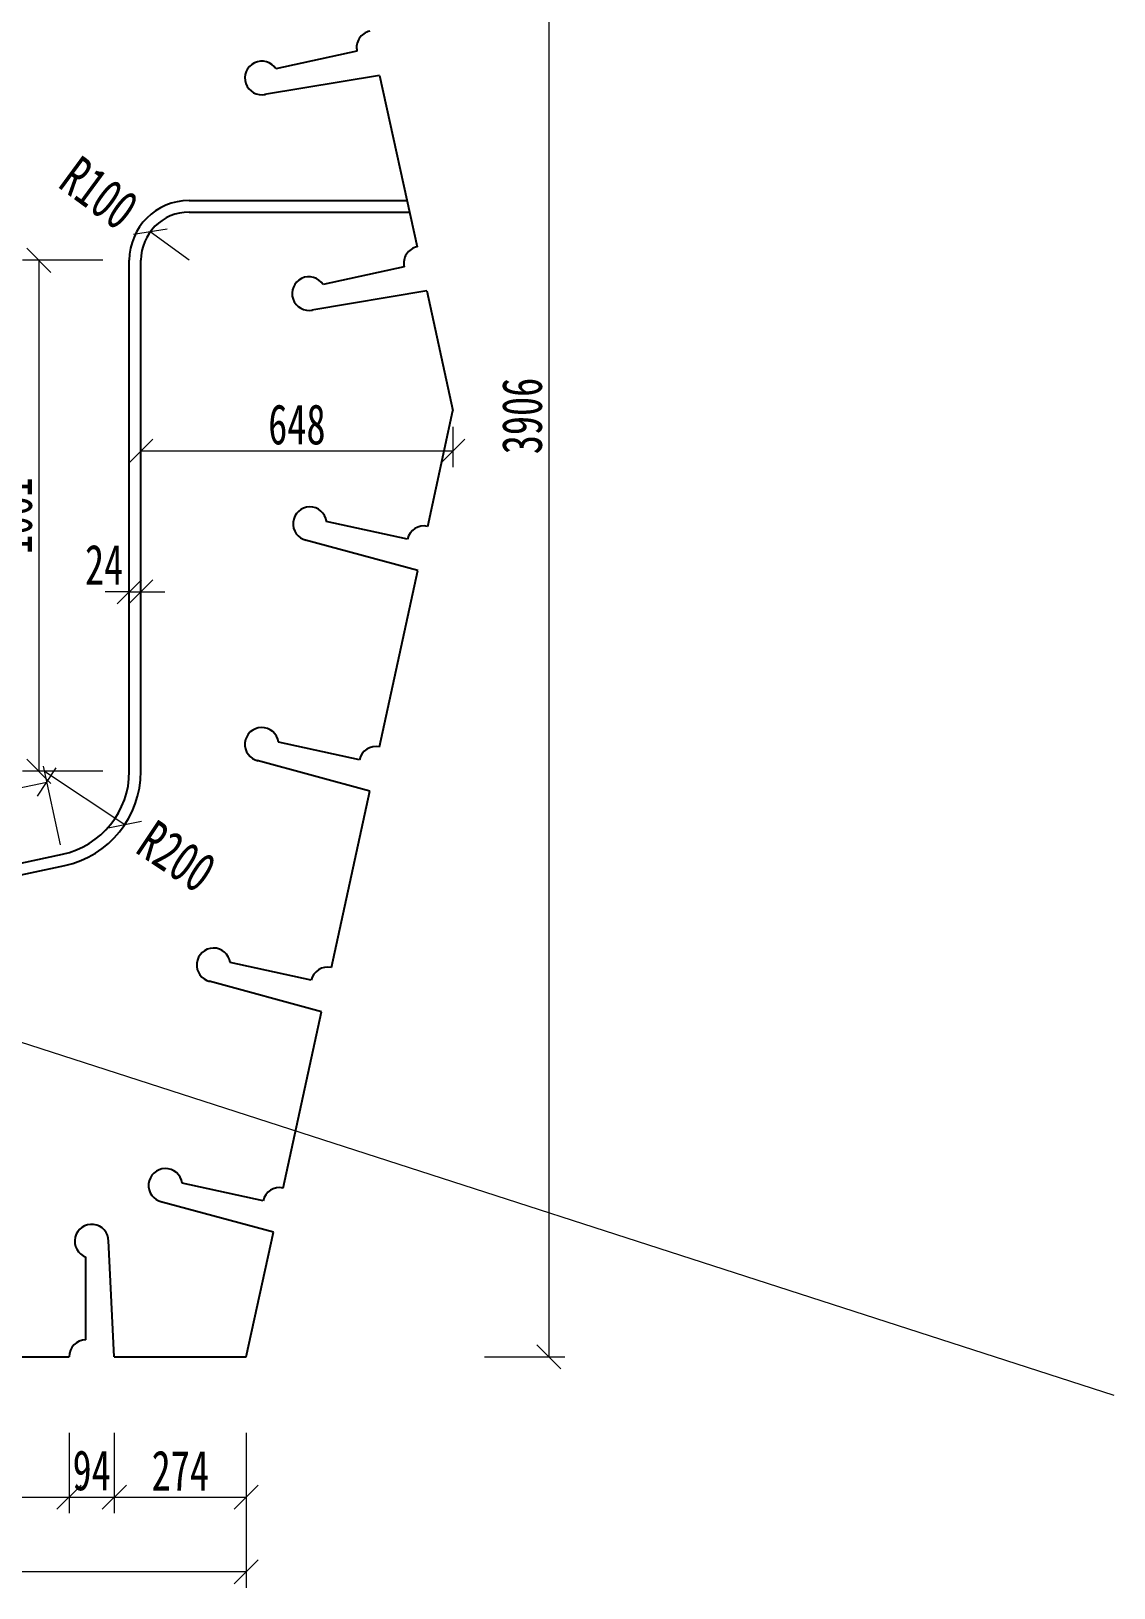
# Model space of a CAD drawing. Header units: millimetres. Extents: x -411717 to -116098, y 0 to 693159.
# Drawn here: x -172099 to -169851, y 378440 to 381672 of the extents above; entities that cross this region are included whole.
import ezdxf

# ---------------------------------------------------------------- set-up
doc = ezdxf.new("R2010")
doc.units = ezdxf.units.MM
doc.header["$LTSCALE"] = 2
doc.header["$PDMODE"] = 3
doc.header["$PDSIZE"] = -10
doc.layers.get('Defpoints').update_dxf_attribs({"color": 8, "lineweight": 9})
doc.layers.add('标注', color=4, linetype='Continuous', lineweight=13)
doc.layers.add('钢板粗线', color=1, linetype='Continuous', lineweight=25)
doc.styles.add('111', font='仿宋_GB2312.ttf', dxfattribs={"width": 0.7})
doc.dimstyles.new('200', dxfattribs={"dimscale": 0, "dimtxt": 2.5, "dimasz": 1.5, "dimexe": 1, "dimexo": 1, "dimgap": 0.4, "dimtad": 1, "dimdec": 0, "dimdsep": 46, "dimtxsty": '111', "dimblk": 'OBLIQUE', "dimcen": 0, "dimclrd": 256, "dimclre": 256, "dimclrt": 256, "dimadec": 1, "dimazin": 2, "dimtfac": 1, "dimtdec": 0, "dimtmove": 2, "dimatfit": 3, "dimfxl": 4, "dimfxlon": 1, "dimtolj": 1, "dimlwd": -1, "dimlwe": -1, "dimarcsym": 0})

# ---------------------------------------------------------------- blocks, each defined once
blk = doc.blocks.new('_Oblique')
at = {"color": 0, "linetype": 'ByBlock', "lineweight": -2}
blk.add_line((-0.5, -0.5), (0.5, 0.5), dxfattribs=at)
blk = doc.blocks.new('*D408')
at = {"layer": 'Defpoints', "color": 0, "transparency": 16777216}
for p in [(-172925.9, 378920.1), (-172019.9, 378920.1), (-172019.9, 378629)]:
    blk.add_point(p, dxfattribs=at)
at = {"layer": '标注', "transparency": 16777216}
for p, q in [((-172925.9, 378762.3), (-172925.9, 378595.7)), ((-172019.9, 378762.3), (-172019.9, 378595.7)), ((-172925.9, 378629), (-172019.9, 378629))]:
    blk.add_line(p, q, dxfattribs=at)
at = {"layer": '标注', "transparency": 16777216, "xscale": 49.99999999999993, "yscale": 49.99999999999993, "zscale": 49.99999999999993, "rotation": 180}
blk.add_blockref('_Oblique', (-172925.9, 378629), dxfattribs=at)
at = {"layer": '标注', "transparency": 16777216, "xscale": 49.99999999999993, "yscale": 49.99999999999993, "zscale": 49.99999999999993}
blk.add_blockref('_Oblique', (-172019.9, 378629), dxfattribs=at)
at = {"layer": '标注', "transparency": 16777216, "insert": (-172472.9, 378684), "char_height": 83.33, "attachment_point": 5, "style": '111'}
blk.add_mtext('\\A1;906', dxfattribs=at)
blk = doc.blocks.new('*D409')
at = {"layer": 'Defpoints', "color": 0, "transparency": 16777216}
for p in [(-172019.9, 378920.1), (-171925.9, 378920.1), (-171925.9, 378629)]:
    blk.add_point(p, dxfattribs=at)
at = {"layer": '标注', "transparency": 16777216}
for p, q in [((-172019.9, 378762.3), (-172019.9, 378595.7)), ((-171925.9, 378762.3), (-171925.9, 378595.7)), ((-172019.9, 378629), (-171925.9, 378629))]:
    blk.add_line(p, q, dxfattribs=at)
at = {"layer": '标注', "transparency": 16777216, "xscale": 49.99999999999993, "yscale": 49.99999999999993, "zscale": 49.99999999999993, "rotation": 180}
blk.add_blockref('_Oblique', (-172019.9, 378629), dxfattribs=at)
at = {"layer": '标注', "transparency": 16777216, "xscale": 49.99999999999993, "yscale": 49.99999999999993, "zscale": 49.99999999999993}
blk.add_blockref('_Oblique', (-171925.9, 378629), dxfattribs=at)
at = {"layer": '标注', "transparency": 16777216, "insert": (-171972.9, 378684), "char_height": 83.33, "attachment_point": 5, "style": '111'}
blk.add_mtext('\\A1;94', dxfattribs=at)
blk = doc.blocks.new('*D410')
at = {"layer": 'Defpoints', "color": 0, "transparency": 16777216}
for p in [(-171925.9, 378920.1), (-171651.9, 378920.1), (-171651.9, 378629)]:
    blk.add_point(p, dxfattribs=at)
at = {"layer": '标注', "transparency": 16777216}
for p, q in [((-171925.9, 378762.3), (-171925.9, 378595.7)), ((-171651.9, 378762.3), (-171651.9, 378595.7)), ((-171925.9, 378629), (-171651.9, 378629))]:
    blk.add_line(p, q, dxfattribs=at)
at = {"layer": '标注', "transparency": 16777216, "xscale": 49.99999999999993, "yscale": 49.99999999999993, "zscale": 49.99999999999993, "rotation": 180}
blk.add_blockref('_Oblique', (-171925.9, 378629), dxfattribs=at)
at = {"layer": '标注', "transparency": 16777216, "xscale": 49.99999999999993, "yscale": 49.99999999999993, "zscale": 49.99999999999993}
blk.add_blockref('_Oblique', (-171651.9, 378629), dxfattribs=at)
at = {"layer": '标注', "transparency": 16777216, "insert": (-171788.9, 378684), "char_height": 83.33, "attachment_point": 5, "style": '111'}
blk.add_mtext('\\A1;274', dxfattribs=at)
blk = doc.blocks.new('*D411')
at = {"layer": 'Defpoints', "color": 0, "transparency": 16777216}
for p in [(-173293.9, 378920.1), (-171651.9, 378920.1), (-173293.9, 378473.8)]:
    blk.add_point(p, dxfattribs=at)
at = {"layer": '标注', "transparency": 16777216}
for p, q in [((-173293.9, 378607.2), (-173293.9, 378440.5)), ((-171651.9, 378607.2), (-171651.9, 378440.5)), ((-171651.9, 378473.8), (-173293.9, 378473.8))]:
    blk.add_line(p, q, dxfattribs=at)
at = {"layer": '标注', "transparency": 16777216, "xscale": 49.99999999999993, "yscale": 49.99999999999993, "zscale": 49.99999999999993}
for p, rotation in [((-173293.9, 378473.8), 179.999999999998), ((-171651.9, 378473.8), 359.999999999998)]:
    blk.add_blockref('_Oblique', p, dxfattribs=dict(at, rotation=rotation))
at = {"layer": '标注', "transparency": 16777216, "insert": (-172472.9, 378528.8), "char_height": 83.33, "attachment_point": 5, "style": '111'}
blk.add_mtext('\\A1;1642', dxfattribs=at)
blk = doc.blocks.new('*D420')
at = {"layer": 'Defpoints', "color": 0, "transparency": 16777216}
for p in [(-171222.9, 383303.2), (-173722.9, 380884.1), (-171222.9, 380884.1)]:
    blk.add_point(p, dxfattribs=at)
at = {"layer": '标注', "transparency": 16777216}
for p, q in [((-173722.9, 383169.9), (-173722.9, 383336.5)), ((-171222.9, 383169.9), (-171222.9, 383336.5)), ((-173722.9, 383303.2), (-171222.9, 383303.2))]:
    blk.add_line(p, q, dxfattribs=at)
at = {"layer": '标注', "transparency": 16777216, "xscale": 49.99999999999993, "yscale": 49.99999999999993, "zscale": 49.99999999999993, "rotation": 180}
blk.add_blockref('_Oblique', (-173722.9, 383303.2), dxfattribs=at)
at = {"layer": '标注', "transparency": 16777216, "xscale": 49.99999999999993, "yscale": 49.99999999999993, "zscale": 49.99999999999993}
blk.add_blockref('_Oblique', (-171222.9, 383303.2), dxfattribs=at)
at = {"layer": '标注', "transparency": 16777216, "insert": (-172472.9, 383358.2), "char_height": 83.33, "attachment_point": 5, "style": '111'}
blk.add_mtext('\\A1;2500', dxfattribs=at)
blk = doc.blocks.new('*D423')
at = {"layer": 'Defpoints', "color": 0, "transparency": 16777216}
for p in [(-171222.9, 383153.4), (-171222.9, 382976.5), (-171648.3, 381034.6)]:
    blk.add_point(p, dxfattribs=at)
at = {"layer": '标注', "transparency": 16777216}
for p, q in [((-171648.3, 383020), (-171648.3, 383186.7)), ((-171222.9, 383020), (-171222.9, 383186.7)), ((-171648.3, 383153.4), (-171222.9, 383153.4))]:
    blk.add_line(p, q, dxfattribs=at)
at = {"layer": '标注', "transparency": 16777216, "xscale": 49.99999999999993, "yscale": 49.99999999999993, "zscale": 49.99999999999993, "rotation": 180}
blk.add_blockref('_Oblique', (-171648.3, 383153.4), dxfattribs=at)
at = {"layer": '标注', "transparency": 16777216, "xscale": 49.99999999999993, "yscale": 49.99999999999993, "zscale": 49.99999999999993}
blk.add_blockref('_Oblique', (-171222.9, 383153.4), dxfattribs=at)
at = {"layer": '标注', "transparency": 16777216, "insert": (-171435.6, 383208.4), "char_height": 83.33, "attachment_point": 5, "style": '111'}
blk.add_mtext('\\A1;425', dxfattribs=at)
blk = doc.blocks.new('*D424')
at = {"layer": 'Defpoints', "color": 0, "transparency": 16777216}
for p in [(-171222.9, 383002.9), (-171222.9, 382826), (-171648.3, 380884.1)]:
    blk.add_point(p, dxfattribs=at)
at = {"layer": '标注', "transparency": 16777216}
for p, q in [((-171648.3, 382869.5), (-171648.3, 383036.2)), ((-171222.9, 382869.5), (-171222.9, 383036.2)), ((-171648.3, 383002.9), (-171222.9, 383002.9))]:
    blk.add_line(p, q, dxfattribs=at)
at = {"layer": '标注', "transparency": 16777216, "xscale": 49.99999999999993, "yscale": 49.99999999999993, "zscale": 49.99999999999993, "rotation": 180}
blk.add_blockref('_Oblique', (-171648.3, 383002.9), dxfattribs=at)
at = {"layer": '标注', "transparency": 16777216, "xscale": 49.99999999999993, "yscale": 49.99999999999993, "zscale": 49.99999999999993}
blk.add_blockref('_Oblique', (-171222.9, 383002.9), dxfattribs=at)
at = {"layer": '标注', "transparency": 16777216, "insert": (-171435.6, 383057.9), "char_height": 83.33, "attachment_point": 5, "style": '111'}
blk.add_mtext('\\A1;425', dxfattribs=at)
blk = doc.blocks.new('*D425')
at = {"layer": 'Defpoints', "color": 0, "transparency": 16777216}
for p in [(-171870.7, 380884.1), (-171222.9, 380884.1), (-171870.7, 380800.1)]:
    blk.add_point(p, dxfattribs=at)
at = {"layer": '标注', "transparency": 16777216}
for p, q in [((-171870.7, 380850.8), (-171870.7, 380766.8)), ((-171222.9, 380850.8), (-171222.9, 380766.8)), ((-171222.9, 380800.1), (-171870.7, 380800.1))]:
    blk.add_line(p, q, dxfattribs=at)
at = {"layer": '标注', "transparency": 16777216, "xscale": 49.99999999999993, "yscale": 49.99999999999993, "zscale": 49.99999999999993, "rotation": 180}
blk.add_blockref('_Oblique', (-171870.7, 380800.1), dxfattribs=at)
at = {"layer": '标注', "transparency": 16777216, "xscale": 49.99999999999993, "yscale": 49.99999999999993, "zscale": 49.99999999999993}
blk.add_blockref('_Oblique', (-171222.9, 380800.1), dxfattribs=at)
at = {"layer": '标注', "transparency": 16777216, "insert": (-171546.8, 380855.1), "char_height": 83.33, "attachment_point": 5, "style": '111'}
blk.add_mtext('\\A1;648', dxfattribs=at)
blk = doc.blocks.new('*D428')
at = {"layer": 'Defpoints', "color": 0, "transparency": 16777216}
for p in [(-171851.3, 381255.4), (-171770.7, 381196.1)]:
    blk.add_point(p, dxfattribs=at)
at = {"layer": '标注', "transparency": 16777216}
blk.add_line((-171770.7, 381196.1), (-171851.3, 381255.4), dxfattribs=at)
at = {"layer": '标注', "transparency": 16777216, "xscale": 49.99999999999993, "yscale": 49.99999999999993, "zscale": 49.99999999999993, "rotation": 143.6964397522265}
blk.add_blockref('_Oblique', (-171851.3, 381255.4), dxfattribs=at)
at = {"layer": '标注', "transparency": 16777216, "insert": (-171957.5, 381335.8), "char_height": 83.33, "attachment_point": 5, "rotation": 323.6964, "style": '111'}
blk.add_mtext('\\A1;R100', dxfattribs=at)
blk = doc.blocks.new('*D430')
at = {"layer": 'Defpoints', "color": 0, "transparency": 16777216}
for p in [(-172070.7, 380135.4), (-171904.1, 380024.8)]:
    blk.add_point(p, dxfattribs=at)
at = {"layer": '标注', "transparency": 16777216}
blk.add_line((-172070.7, 380135.4), (-171904.1, 380024.8), dxfattribs=at)
at = {"layer": '标注', "transparency": 16777216, "xscale": 49.99999999999993, "yscale": 49.99999999999993, "zscale": 49.99999999999993, "rotation": 326.421366197025}
blk.add_blockref('_Oblique', (-171904.1, 380024.8), dxfattribs=at)
at = {"layer": '标注', "transparency": 16777216, "insert": (-171796.6, 379958.8), "char_height": 83.33, "attachment_point": 5, "rotation": 326.4214, "style": '111'}
blk.add_mtext('\\A1;R200', dxfattribs=at)
blk = doc.blocks.new('*D431')
at = {"layer": 'Defpoints', "color": 0, "transparency": 16777216}
for p in [(-171894.7, 380531.2), (-171870.7, 380531.2), (-171870.7, 380508.2)]:
    blk.add_point(p, dxfattribs=at)
at = {"layer": '标注', "transparency": 16777216}
for p, q in [((-171894.7, 380508.2), (-171944.7, 380508.2)), ((-171894.7, 380508.2), (-171894.7, 380474.8)), ((-171894.7, 380508.2), (-171870.7, 380508.2)), ((-171870.7, 380508.2), (-171870.7, 380474.8)), ((-171870.7, 380508.2), (-171820.7, 380508.2))]:
    blk.add_line(p, q, dxfattribs=at)
at = {"layer": '标注', "transparency": 16777216, "xscale": 49.99999999999993, "yscale": 49.99999999999993, "zscale": 49.99999999999993}
blk.add_blockref('_Oblique', (-171894.7, 380508.2), dxfattribs=at)
at = {"layer": '标注', "transparency": 16777216, "xscale": 49.99999999999993, "yscale": 49.99999999999993, "zscale": 49.99999999999993, "rotation": 180}
blk.add_blockref('_Oblique', (-171870.7, 380508.2), dxfattribs=at)
at = {"layer": '标注', "transparency": 16777216, "insert": (-171947, 380564.3), "char_height": 83.33, "attachment_point": 5, "style": '111'}
blk.add_mtext('\\A1;24', dxfattribs=at)
blk = doc.blocks.new('*D433')
at = {"layer": 'Defpoints', "color": 0, "transparency": 16777216}
for p in [(-171870.7, 381196.1), (-172082.8, 380135.4), (-171870.7, 380135.4)]:
    blk.add_point(p, dxfattribs=at)
at = {"layer": '标注', "transparency": 16777216}
for p, q in [((-171949.5, 381196.1), (-172116.2, 381196.1)), ((-172082.8, 381196.1), (-172082.8, 380135.4)), ((-171949.5, 380135.4), (-172116.2, 380135.4))]:
    blk.add_line(p, q, dxfattribs=at)
at = {"layer": '标注', "transparency": 16777216, "xscale": 49.99999999999993, "yscale": 49.99999999999993, "zscale": 49.99999999999993}
for p, rotation in [((-172082.8, 381196.1), 90), ((-172082.8, 380135.4), 270)]:
    blk.add_blockref('_Oblique', p, dxfattribs=dict(at, rotation=rotation))
at = {"layer": '标注', "transparency": 16777216, "insert": (-172137.8, 380665.8), "char_height": 83.33, "attachment_point": 5, "rotation": 90, "style": '111'}
blk.add_mtext('\\A1;1061', dxfattribs=at)
blk = doc.blocks.new('*D434')
at = {"layer": 'Defpoints', "color": 0, "transparency": 16777216}
for p in [(-172066, 380113.2), (-172028.7, 379939.9), (-172849, 379763.5)]:
    blk.add_point(p, dxfattribs=at)
at = {"layer": '标注', "transparency": 16777216}
for p, q in [((-172037.9, 379982.9), (-172073, 380145.8)), ((-172886.3, 379936.8), (-172066, 380113.2)), ((-172858.2, 379806.5), (-172893.3, 379969.4))]:
    blk.add_line(p, q, dxfattribs=at)
at = {"layer": '标注', "transparency": 16777216, "xscale": 49.99999999999993, "yscale": 49.99999999999993, "zscale": 49.99999999999993}
for p, rotation in [((-172066, 380113.2), 12.13599999990469), ((-172886.3, 379936.8), 192.1359999999047)]:
    blk.add_blockref('_Oblique', p, dxfattribs=dict(at, rotation=rotation))
at = {"layer": '标注', "transparency": 16777216, "insert": (-172487.7, 380078.8), "char_height": 83.33, "attachment_point": 5, "rotation": 12.136, "style": '111'}
blk.add_mtext('\\A1;839', dxfattribs=at)
blk = doc.blocks.new('*D438')
at = {"layer": 'Defpoints', "color": 0, "transparency": 16777216}
for p in [(-171787.1, 382826), (-171787.1, 378920.1), (-171024, 378920.1)]:
    blk.add_point(p, dxfattribs=at)
at = {"layer": '标注', "transparency": 16777216}
for p, q in [((-171157.3, 382826), (-170990.7, 382826)), ((-171024, 382826), (-171024, 378920.1)), ((-171157.3, 378920.1), (-170990.7, 378920.1))]:
    blk.add_line(p, q, dxfattribs=at)
at = {"layer": '标注', "transparency": 16777216, "xscale": 50.00000000000007, "yscale": 50.00000000000007, "zscale": 50.00000000000007}
for p, rotation in [((-171024, 382826), 90), ((-171024, 378920.1), 270)]:
    blk.add_blockref('_Oblique', p, dxfattribs=dict(at, rotation=rotation))
at = {"layer": '标注', "transparency": 16777216, "insert": (-171079, 380873), "char_height": 83.33, "attachment_point": 5, "rotation": 90, "style": '111'}
blk.add_mtext('\\A1;3906', dxfattribs=at)

msp = doc.modelspace()

# ---------------------------------------------------------------- linework, layer by layer
at = {"layer": '标注'}
msp.add_line((-187846.3, 384652.7), (-169850.7, 378840.3), dxfattribs=at)
at = {"layer": '钢板粗线'}
for p, q in [((-171422.1, 381630.2), (-171590.3, 381593.3)), ((-171375.3, 381580), (-171614, 381540.1)), ((-171375.3, 381580), (-171297.4, 381224.3)), ((-171770.7, 381320.1), (-171318.4, 381320.1)), ((-171770.7, 381296.1), (-171313.1, 381296.1)), ((-171894.7, 380135.4), (-171894.7, 381196.1)), ((-171870.7, 380135.4), (-171870.7, 381196.1)), ((-171324.1, 381182.7), (-171492.2, 381145.8)), ((-171277.3, 381132.5), (-171516, 381092.5)), ((-171277.3, 381132.5), (-171222.9, 380884.1)), ((-171275.3, 380643.9), (-171222.9, 380884.1)), ((-171317, 380617.2), (-171486.1, 380654.1)), ((-171295.4, 380552.1), (-171529, 380615.5)), ((-171375.3, 380186.1), (-171295.4, 380552.1)), ((-171417, 380159.4), (-171585.2, 380196.1)), ((-171395.4, 380094.3), (-171629, 380157.7)), ((-171475.3, 379728.3), (-171395.4, 380094.3)), ((-172854.1, 379787), (-172033.7, 379963.4)), ((-172849, 379763.5), (-172028.7, 379939.9)), ((-171517, 379701.6), (-171685.2, 379738.3)), ((-171495.4, 379636.5), (-171729, 379699.8)), ((-171575.3, 379270.5), (-171495.4, 379636.5)), ((-171617, 379243.8), (-171785.2, 379280.5)), ((-171595.4, 379178.7), (-171829, 379242)), ((-171651.9, 378920.1), (-171595.4, 379178.7)), ((-171925.9, 378920.1), (-171937.9, 379161.8)), ((-171984.9, 378955.1), (-171984.9, 379127.2)), ((-172925.9, 378920.1), (-172019.9, 378920.1)), ((-172925.9, 378920.1), (-172019.9, 378920.1)), ((-171925.9, 378920.1), (-171651.9, 378920.1)), ((-171925.9, 378920.1), (-171665.9, 378920.1))]:
    msp.add_line(p, q, dxfattribs=at)
for centre, radius, start, end in [((-171387.9, 381637.7), 35, 102.3563, 192.3563), ((-171619.8, 381574.6), 35, 32.4073, 282.3563), ((-171770.7, 381196.1), 124, 90, 180), ((-171770.7, 381196.1), 100, 90, 180), ((-171289.9, 381190.1), 35, 102.3563, 192.3563), ((-171521.8, 381127.1), 35, 32.4073, 282.3563), ((-171519.8, 380649.2), 35, 7.7294, 257.6783), ((-171282.8, 380609.7), 35, 77.6783, 167.6783), ((-171619.8, 380191.4), 35, 7.7294, 257.6783), ((-171382.8, 380151.9), 35, 77.6783, 167.6783), ((-172070.7, 380135.4), 176, 282.136, 0), ((-172070.7, 380135.4), 200, 282.136, 0), ((-171719.8, 379733.6), 35, 7.7294, 257.6783), ((-171482.8, 379694.1), 35, 77.6783, 167.6783), ((-171819.8, 379275.8), 35, 7.7294, 257.6783), ((-171582.8, 379236.3), 35, 77.6783, 167.6783), ((-171972.9, 379160.1), 35, 0, 249.949), ((-171984.9, 378920.1), 35, 90, 180)]:
    msp.add_arc(centre, radius, start, end, dxfattribs=at)

# ---------------------------------------------------------------- dimensions: what is measured, and where the dimension line sits
at = {"layer": '标注'}
for base, p1, p2, picture, middle in [((-171222.9, 383303.2), (-173722.9, 380884.1), (-171222.9, 380884.1), '*D420', (-172472.9, 383358.2)), ((-171222.9, 383153.4), (-171648.3, 381034.6), (-171222.9, 382976.5), '*D423', (-171435.6, 383208.4)), ((-171222.9, 383002.9), (-171648.3, 380884.1), (-171222.9, 382826), '*D424', (-171435.6, 383057.9)), ((-171870.7, 380800.1), (-171222.9, 380884.1), (-171870.7, 380884.1), '*D425', (-171546.8, 380855.1))]:
    dim = msp.add_linear_dim(base=base, p1=p1, p2=p2, dimstyle='200', override={"dimscale": 33.333333, "dimadec": 3, "dimarcsym": 1}, dxfattribs=at)
    dim.commit()
    dim.dimension.update_dxf_attribs({"geometry": picture, "text_midpoint": middle})
dim = msp.add_linear_dim(base=(-171024, 378920.1), p1=(-171787.1, 382826), p2=(-171787.1, 378920.1), angle=90, dimstyle='200', override={"dimscale": 33.333333, "dimadec": 3, "dimarcsym": 1}, dxfattribs=at)
dim.commit()
dim.dimension.update_dxf_attribs({"geometry": '*D438', "text_midpoint": (-171079, 380873)})
for center, mpoint, picture, middle in [((-171770.7, 381196.1), (-171851.3, 381255.4), '*D428', (-171957.5, 381335.8)), ((-172070.7, 380135.4), (-171904.1, 380024.8), '*D430', (-171796.6, 379958.8))]:
    dim = msp.add_radius_dim(center=center, mpoint=mpoint, dimstyle='200', override={"dimscale": 33.333333, "dimadec": 3, "dimarcsym": 1}, dxfattribs=at)
    dim.commit()
    dim.dimension.update_dxf_attribs({"geometry": picture, "text_midpoint": middle, "dimtype": 164})
for p1, p2, distance, picture, middle in [((-171870.7, 381196.1), (-171870.7, 380135.4), -212.1, '*D433', (-172137.8, 380665.8)), ((-172849, 379763.5), (-172028.7, 379939.9), 177.3, '*D434', (-172487.7, 380078.8)), ((-171651.9, 378920.1), (-173293.9, 378920.1), 446.3, '*D411', (-172472.9, 378528.8)), ((-172925.9, 378920.1), (-172019.9, 378920.1), -291.1, '*D408', (-172472.9, 378684)), ((-172019.9, 378920.1), (-171925.9, 378920.1), -291.1, '*D409', (-171972.9, 378684)), ((-171925.9, 378920.1), (-171651.9, 378920.1), -291.1, '*D410', (-171788.9, 378684))]:
    dim = msp.add_aligned_dim(p1=p1, p2=p2, distance=distance, dimstyle='200', override={"dimscale": 33.333333, "dimadec": 3, "dimarcsym": 1}, dxfattribs=at)
    dim.commit()
    dim.dimension.update_dxf_attribs({"geometry": picture, "text_midpoint": middle})
dim = msp.add_linear_dim(base=(-171870.7, 380508.2), p1=(-171894.7, 380531.2), p2=(-171870.7, 380531.2), angle=0, dimstyle='200', override={"dimscale": 33.333333, "dimadec": 3, "dimarcsym": 1}, dxfattribs=at)
dim.commit()
dim.dimension.update_dxf_attribs({"geometry": '*D431', "text_midpoint": (-171947, 380564.3), "dimtype": 161})

doc.saveas('drawing.dxf')
